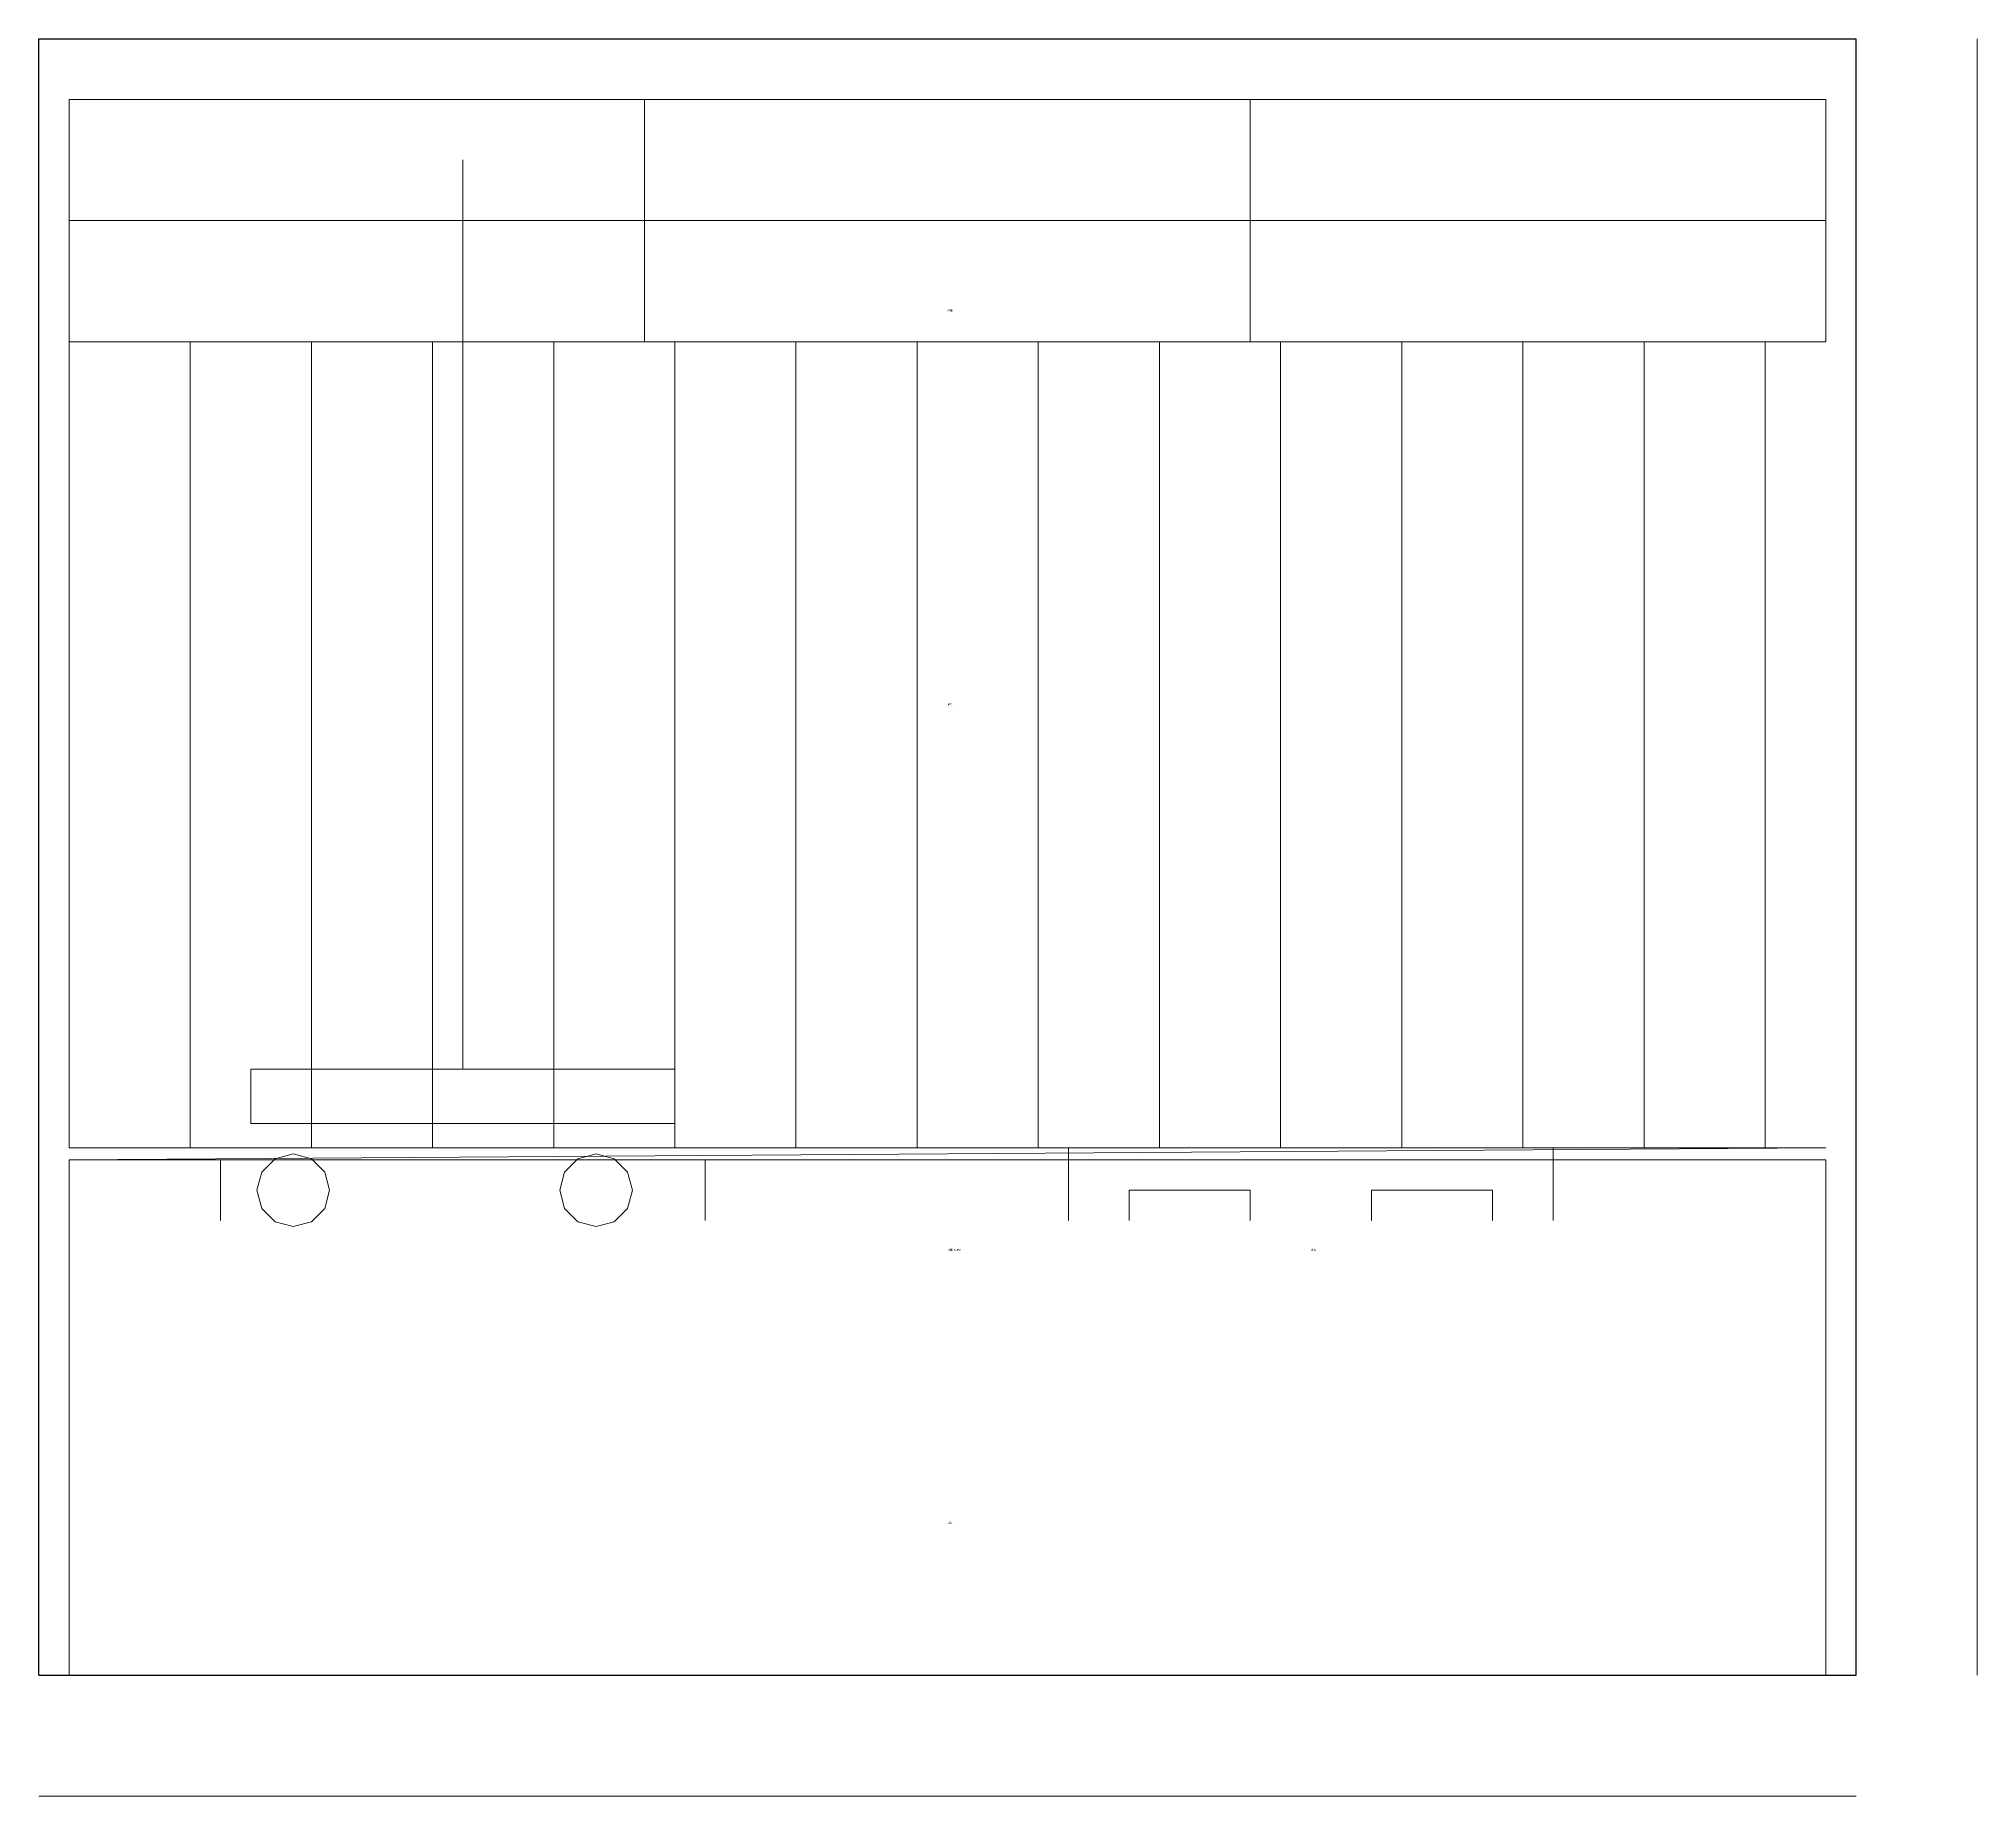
# Model space of a CAD drawing. Extents: x 0 to 3200, y -200 to 2700.
import ezdxf

# ---------------------------------------------------------------- set-up
doc = ezdxf.new("R2010")
doc.units = 0
for name, color, linetype, lineweight in [('A-DIM', 3, 'CONTINUOUS', 13), ('A-FURN', 6, 'CONTINUOUS', 13), ('A-HATCH', 8, 'CONTINUOUS', 9), ('A-TEXT', 7, 'CONTINUOUS', 13), ('A-WALL', 7, 'CONTINUOUS', 30)]:
    doc.layers.add(name, color=color, linetype=linetype, lineweight=lineweight)

msp = doc.modelspace()

# ---------------------------------------------------------------- linework, layer by layer
at = {"layer": 'A-DIM'}
for p, q in [((3200, 0), (3200, 2700)), ((0, -200), (3000, -200))]:
    msp.add_line(p, q, dxfattribs=at)
at = {"layer": 'A-FURN'}
for p, q in [((50, 2200), (50, 2600)), ((50, 2600), (2950, 2600)), ((2950, 2200), (2950, 2600)), ((700, 1000), (700, 2500)), ((50, 2200), (2950, 2200)), ((350, 910), (350, 1000)), ((350, 1000), (1050, 1000)), ((1050, 910), (1050, 1000)), ((350, 910), (1050, 910)), ((50, 850), (2950, 870)), ((50, 870), (2950, 870)), ((1700, 870), (2500, 870)), ((1700, 870), (1700, 750)), ((2500, 870), (2500, 750)), ((50, 0), (50, 850)), ((50, 850), (2950, 850)), ((300, 850), (1100, 850)), ((300, 850), (300, 750)), ((1100, 850), (1100, 750)), ((2950, 0), (2950, 850)), ((50, 0), (2950, 0))]:
    msp.add_line(p, q, dxfattribs=at)
at = {"layer": 'A-HATCH'}
for p, q in [((1000, 2200), (1000, 2600)), ((2000, 2200), (2000, 2600)), ((50, 2400), (2950, 2400)), ((50, 870), (50, 2200)), ((250, 870), (250, 2200)), ((450, 870), (450, 2200)), ((650, 870), (650, 2200)), ((850, 870), (850, 2200)), ((1050, 870), (1050, 2200)), ((1250, 870), (1250, 2200)), ((1450, 870), (1450, 2200)), ((1650, 870), (1650, 2200)), ((1850, 870), (1850, 2200)), ((2050, 870), (2050, 2200)), ((2250, 870), (2250, 2200)), ((2450, 870), (2450, 2200)), ((2650, 870), (2650, 2200)), ((2850, 870), (2850, 2200)), ((390, 852), (368, 830)), ((390, 852), (368, 830)), ((420, 860), (390, 852)), ((420, 860), (390, 852)), ((450, 852), (420, 860)), ((450, 852), (420, 860)), ((472, 830), (450, 852)), ((472, 830), (450, 852)), ((890, 852), (868, 830)), ((890, 852), (868, 830)), ((920, 860), (890, 852)), ((920, 860), (890, 852)), ((950, 852), (920, 860)), ((950, 852), (920, 860)), ((972, 830), (950, 852)), ((972, 830), (950, 852)), ((368, 830), (360, 800)), ((368, 830), (360, 800)), ((360, 800), (368, 770)), ((360, 800), (368, 770)), ((480, 800), (472, 830)), ((480, 800), (472, 830)), ((472, 770), (480, 800)), ((472, 770), (480, 800)), ((868, 830), (860, 800)), ((868, 830), (860, 800)), ((860, 800), (868, 770)), ((860, 800), (868, 770)), ((980, 800), (972, 830)), ((980, 800), (972, 830)), ((972, 770), (980, 800)), ((972, 770), (980, 800)), ((1800, 800), (2000, 800)), ((1800, 800), (1800, 750)), ((2000, 800), (2000, 750)), ((2200, 800), (2400, 800)), ((2200, 800), (2200, 750)), ((2400, 800), (2400, 750)), ((368, 770), (390, 748)), ((368, 770), (390, 748)), ((450, 748), (472, 770)), ((450, 748), (472, 770)), ((868, 770), (890, 748)), ((868, 770), (890, 748)), ((950, 748), (972, 770)), ((950, 748), (972, 770)), ((390, 748), (420, 740)), ((390, 748), (420, 740)), ((420, 740), (450, 748)), ((420, 740), (450, 748)), ((890, 748), (920, 740)), ((890, 748), (920, 740)), ((920, 740), (950, 748)), ((920, 740), (950, 748))]:
    msp.add_line(p, q, dxfattribs=at)
at = {"layer": 'A-WALL'}
for p, q in [((0, 2700), (3000, 2700)), ((0, 0), (0, 2700)), ((3000, 0), (3000, 2700)), ((0, 0), (3000, 0))]:
    msp.add_line(p, q, dxfattribs=at)

# ---------------------------------------------------------------- texts
at = {"layer": 'A-TEXT'}
for s, p in [('吊柜', (1500, 2250)), ('烟机', (1500, 1600)), ('地柜 h=850', (1500, 700)), ('水槽', (2100, 700)), ('灶台', (1500, 250))]:
    msp.add_text(s, height=3, dxfattribs=at).set_placement(p)

doc.saveas('drawing.dxf')
